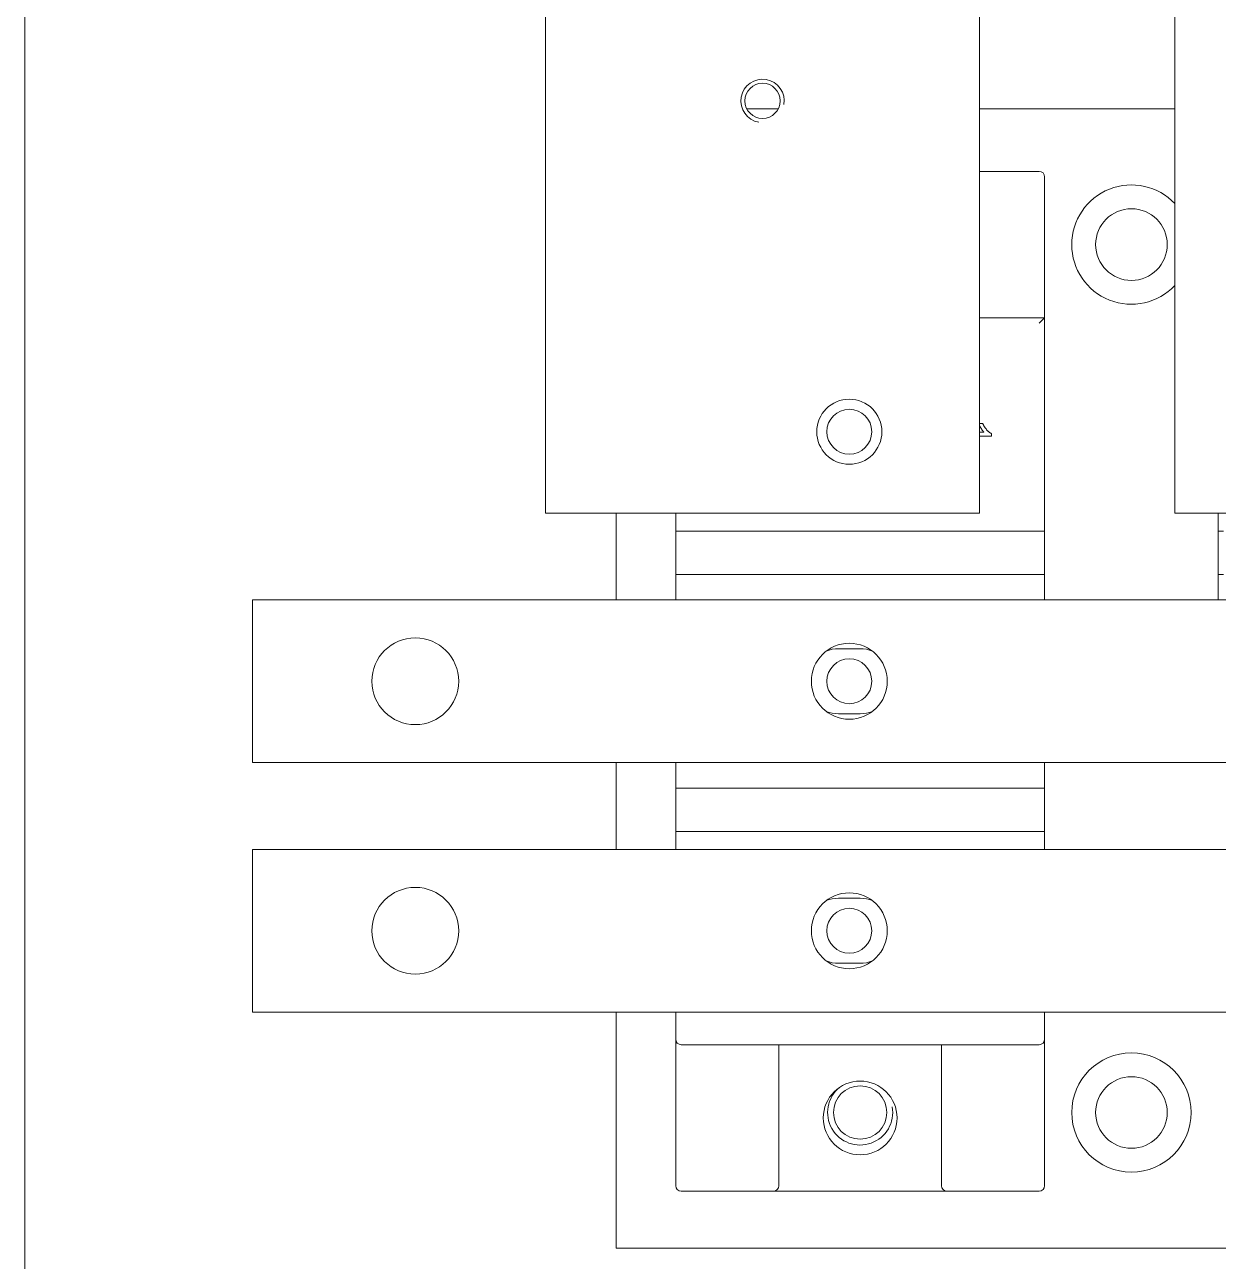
# Model space of a CAD drawing. Header units: millimetres. Extents: x 0 to 8410, y 0 to 5940.
# Drawn here: x 411.1 to 521.1, y 4685.1 to 4799.1 of the extents above; entities that cross this region are included whole.
import ezdxf

# ---------------------------------------------------------------- set-up
doc = ezdxf.new("R2010")
doc.units = ezdxf.units.MM
doc.header["$LTSCALE"] = 10
doc.layers.add('가시적인 것(ISO)', color=3, linetype='Continuous', lineweight=5, true_color=0x00ff00)
doc.layers.add('가시적인 좁은 것(ISO)', color=3, linetype='Continuous', lineweight=5, true_color=0x00ff00)

msp = doc.modelspace()

# ---------------------------------------------------------------- linework, layer by layer
at = {"layer": '가시적인 것(ISO)'}
for p, q in [((499.09, 4754.1), (499.09, 4834.1)), ((459.09, 4833.6), (459.09, 4754.1)), ((517.09, 4833.6), (517.09, 4754.1)), ((411.09, 4808.85), (411.09, 4668.85)), ((480.53, 4791.35), (477.66, 4791.35)), ((517.09, 4791.35), (499.09, 4791.35)), ((504.59, 4785.6), (499.09, 4785.6)), ((505.09, 4772.1), (505.09, 4785.1)), ((505.09, 4772.1), (499.09, 4772.1)), ((505.09, 4772.1), (504.59, 4771.6)), ((505.09, 4752.43), (505.09, 4772.1)), ((499.09, 4762.35), (499.39, 4762.35)), ((499.09, 4761.57), (499.48, 4761.57)), ((500.19, 4761.18), (499.09, 4761.18)), ((500.19, 4761.43), (500.19, 4761.18)), ((459.09, 4754.1), (499.09, 4754.1)), ((465.59, 4754.1), (465.59, 4746.1)), ((471.09, 4754.1), (471.09, 4752.43)), ((517.09, 4754.1), (557.09, 4754.1)), ((521.09, 4754.1), (521.09, 4752.43)), ((471.09, 4748.43), (471.09, 4752.43)), ((471.59, 4752.43), (471.09, 4752.43)), ((471.59, 4752.43), (504.59, 4752.43)), ((505.09, 4752.43), (504.59, 4752.43)), ((505.09, 4752.43), (505.09, 4748.43)), ((521.09, 4748.43), (521.09, 4752.43)), ((521.59, 4752.43), (521.09, 4752.43)), ((471.09, 4748.43), (471.09, 4746.1)), ((471.09, 4748.43), (471.59, 4748.43)), ((504.59, 4748.43), (471.59, 4748.43)), ((504.59, 4748.43), (505.09, 4748.43)), ((505.09, 4746.1), (505.09, 4748.43)), ((521.09, 4748.43), (521.09, 4746.1)), ((521.09, 4748.43), (521.59, 4748.43)), ((432.09, 4746.1), (432.09, 4731.1)), ((642.09, 4746.1), (432.09, 4746.1)), ((486.09, 4741.6), (488.09, 4741.6)), ((488.09, 4735.6), (486.09, 4735.6)), ((432.09, 4731.1), (642.09, 4731.1)), ((465.59, 4731.1), (465.59, 4723.1)), ((471.09, 4731.1), (471.09, 4728.76)), ((505.09, 4728.76), (505.09, 4731.1)), ((471.09, 4724.76), (471.09, 4728.76)), ((471.59, 4728.76), (471.09, 4728.76)), ((471.59, 4728.76), (504.59, 4728.76)), ((505.09, 4728.76), (504.59, 4728.76)), ((505.09, 4728.76), (505.09, 4724.76)), ((471.09, 4724.76), (471.09, 4723.1)), ((471.09, 4724.76), (471.59, 4724.76)), ((504.59, 4724.76), (471.59, 4724.76)), ((504.59, 4724.76), (505.09, 4724.76)), ((505.09, 4723.1), (505.09, 4724.76)), ((432.09, 4723.1), (432.09, 4708.1)), ((642.09, 4723.1), (432.09, 4723.1)), ((486.09, 4718.6), (488.09, 4718.6)), ((488.09, 4712.6), (486.09, 4712.6)), ((432.09, 4708.1), (642.09, 4708.1)), ((465.59, 4708.1), (465.59, 4686.35)), ((471.09, 4708.1), (471.09, 4705.6)), ((505.09, 4705.6), (505.09, 4708.1)), ((471.09, 4705.6), (471.09, 4692.1)), ((471.59, 4705.1), (504.59, 4705.1)), ((480.59, 4692.1), (480.59, 4705.1)), ((495.59, 4705.1), (495.59, 4692.1)), ((505.09, 4692.1), (505.09, 4705.6)), ((480.09, 4691.6), (471.59, 4691.6)), ((496.09, 4691.6), (480.09, 4691.6)), ((496.09, 4691.6), (504.59, 4691.6)), ((465.59, 4686.35), (610.59, 4686.35))]:
    msp.add_line(p, q, dxfattribs=at)
for centre, radius in [((479.09, 4792.1), 1.62), ((513.09, 4778.85), 3.3), ((487.09, 4761.6), 3), ((487.09, 4761.6), 2.07), ((447.09, 4738.6), 4), ((487.09, 4738.6), 3.5), ((487.09, 4738.6), 2.07), ((447.09, 4715.6), 4), ((487.09, 4715.6), 3.5), ((487.09, 4715.6), 2.07), ((513.09, 4698.85), 5.5), ((488.09, 4698.35), 3.4), ((513.09, 4698.85), 3.3), ((488.09, 4698.85), 2.46)]:
    msp.add_circle(centre, radius, dxfattribs=at)
for centre, radius, start, end in [((504.59, 4785.1), 0.5, 0, 90), ((513.09, 4778.85), 5.5, 43.3418, 316.6582), ((486.09, 4738.6), 3, 90, 112.0243), ((488.09, 4738.6), 3, 67.9757, 90), ((486.09, 4738.6), 3, 247.9757, 270), ((488.09, 4738.6), 3, 270, 292.0243), ((486.09, 4715.6), 3, 90, 112.0243), ((488.09, 4715.6), 3, 67.9757, 90), ((486.09, 4715.6), 3, 247.9757, 270), ((488.09, 4715.6), 3, 270, 292.0243), ((471.59, 4705.6), 0.5, 180, 270), ((504.59, 4705.6), 0.5, 270, 0), ((471.59, 4692.1), 0.5, 180, 270), ((480.09, 4692.1), 0.5, 270, 0), ((496.09, 4692.1), 0.5, 180, 270), ((504.59, 4692.1), 0.5, 270, 0)]:
    msp.add_arc(centre, radius, start, end, dxfattribs=at)
msp.add_open_spline([(499.48, 4761.57), (499.35, 4761.71), (499.15, 4762.06), (499.09, 4762.16)], degree=2, knots=[0, 0, 0, 1, 1.521236, 1.521236, 1.521236], dxfattribs=at)
msp.add_open_spline([(499.39, 4762.35), (499.54, 4762.02), (499.98, 4761.53), (500.19, 4761.43)], degree=2, dxfattribs=at)
at = {"layer": '가시적인 좁은 것(ISO)'}
for centre, radius, start, end in [((479.09, 4792.1), 2, 350, 260), ((488.09, 4698.85), 3, 129.6461, 10)]:
    msp.add_arc(centre, radius, start, end, dxfattribs=at)

doc.saveas('drawing.dxf')
